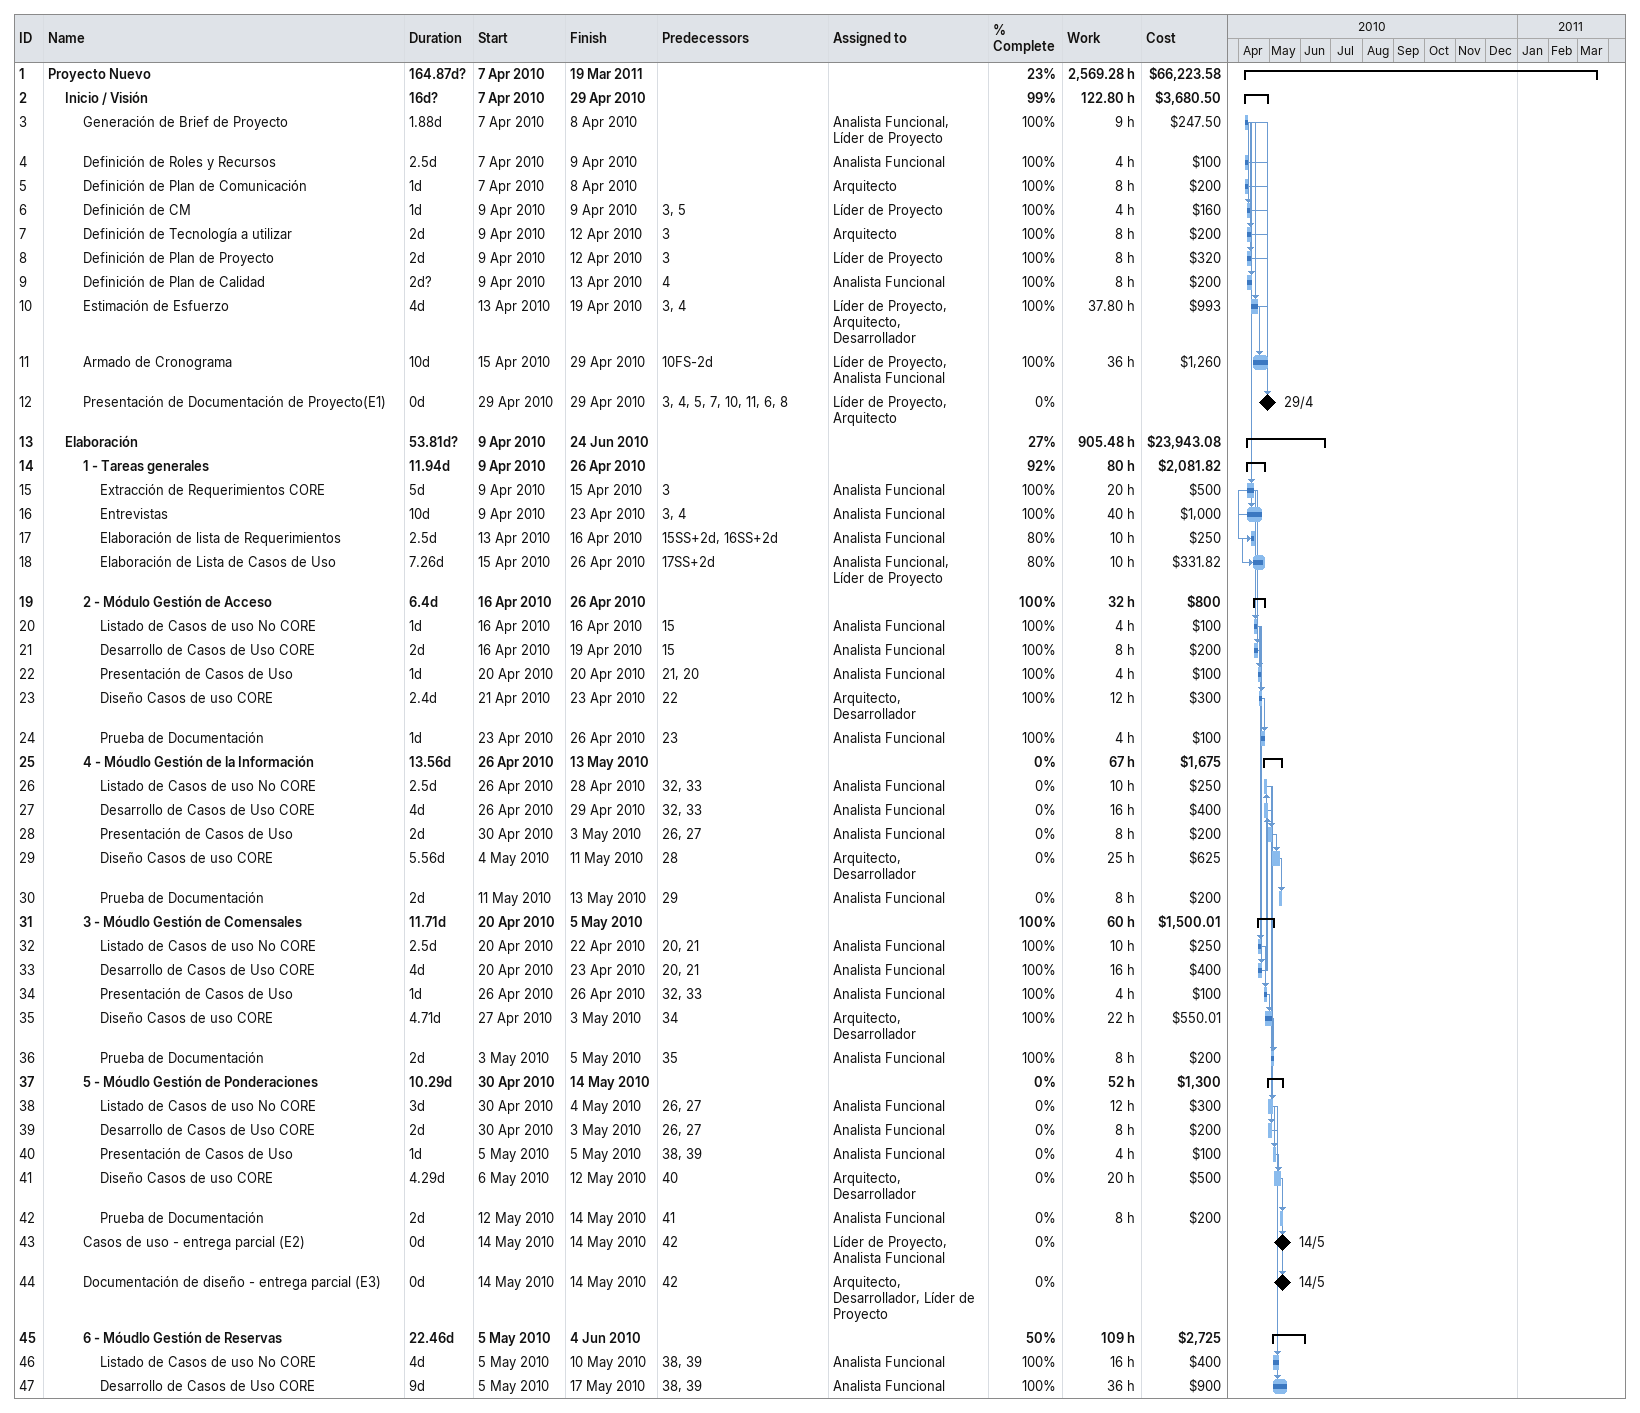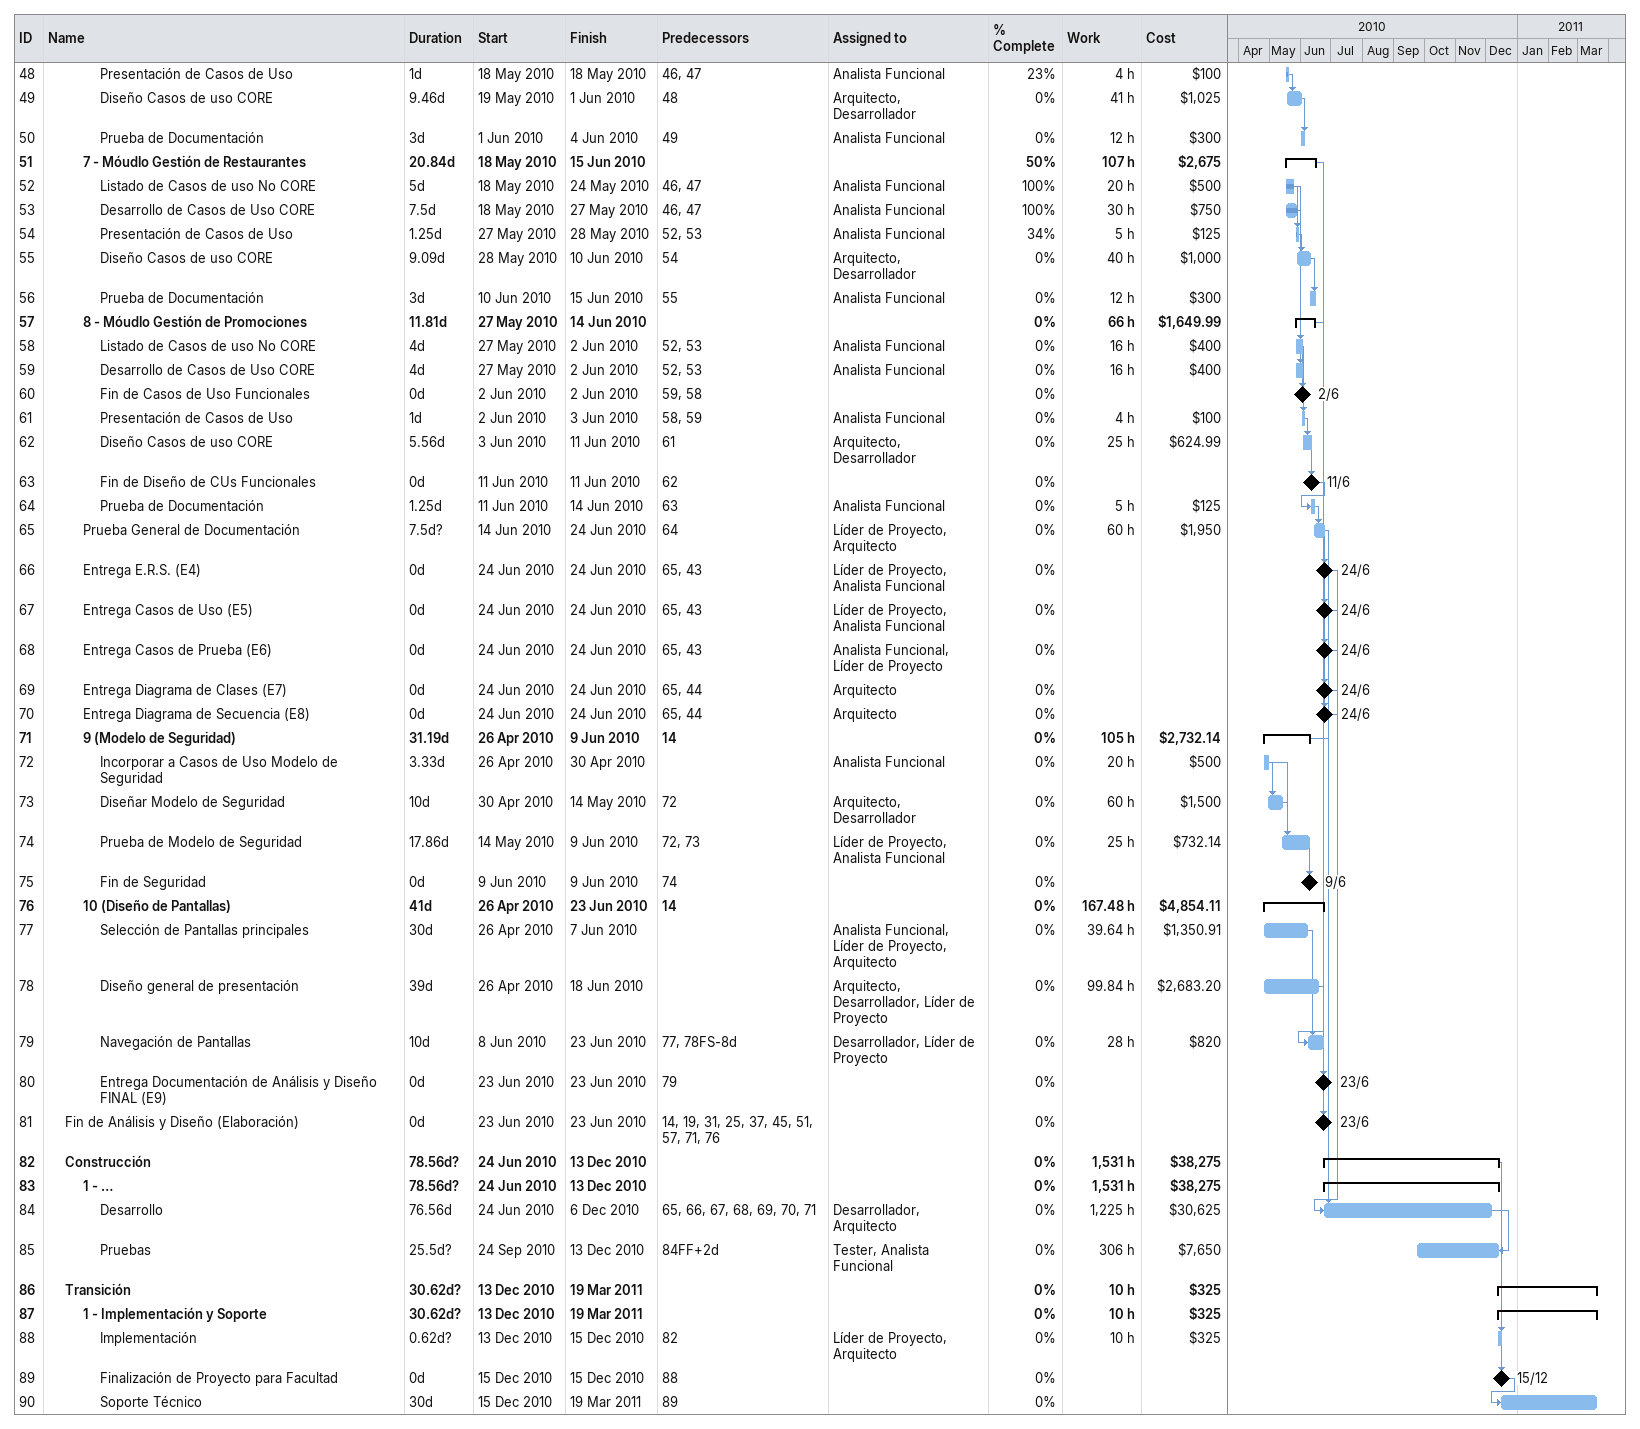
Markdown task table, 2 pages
| ID | Level | Task | Duration | Start | Finish | Predecessors | Resources | % complete | Work (h) | Cost ($) |
|---|---|---|---|---|---|---|---|---|---|---|
| 1 | 1 | **Proyecto Nuevo** | 164.87d? | 2010-04-07 | 2011-03-19 |  |  | 23 | 2569.28 | 66223.58 |
| 2 | 2 | **Inicio / Visión** | 16d? | 2010-04-07 | 2010-04-29 |  |  | 99 | 122.80 | 3680.50 |
| 3 | 3 | Generación de Brief de Proyecto | 1.88d | 2010-04-07 | 2010-04-08 |  | Analista Funcional, Líder de Proyecto | 100 | 9 | 247.50 |
| 4 | 3 | Definición de Roles y Recursos | 2.5d | 2010-04-07 | 2010-04-09 |  | Analista Funcional | 100 | 4 | 100 |
| 5 | 3 | Definición de Plan de Comunicación | 1d | 2010-04-07 | 2010-04-08 |  | Arquitecto | 100 | 8 | 200 |
| 6 | 3 | Definición de CM | 1d | 2010-04-09 | 2010-04-09 | 3, 5 | Líder de Proyecto | 100 | 4 | 160 |
| 7 | 3 | Definición de Tecnología a utilizar | 2d | 2010-04-09 | 2010-04-12 | 3 | Arquitecto | 100 | 8 | 200 |
| 8 | 3 | Definición de Plan de Proyecto | 2d | 2010-04-09 | 2010-04-12 | 3 | Líder de Proyecto | 100 | 8 | 320 |
| 9 | 3 | Definición de Plan de Calidad | 2d? | 2010-04-09 | 2010-04-13 | 4 | Analista Funcional | 100 | 8 | 200 |
| 10 | 3 | Estimación de Esfuerzo | 4d | 2010-04-13 | 2010-04-19 | 3, 4 | Líder de Proyecto, Arquitecto, Desarrollador | 100 | 37.80 | 993 |
| 11 | 3 | Armado de Cronograma | 10d | 2010-04-15 | 2010-04-29 | 10FS-2d | Líder de Proyecto, Analista Funcional | 100 | 36 | 1260 |
| 12 | 3 | Presentación de Documentación de Proyecto(E1) | 0d | 2010-04-29 | 2010-04-29 | 3, 4, 5, 7, 10, 11, 6, 8 | Líder de Proyecto, Arquitecto | 0 |  |  |
| 13 | 2 | **Elaboración** | 53.81d? | 2010-04-09 | 2010-06-24 |  |  | 27 | 905.48 | 23943.08 |
| 14 | 3 | **1 - Tareas generales** | 11.94d | 2010-04-09 | 2010-04-26 |  |  | 92 | 80 | 2081.82 |
| 15 | 4 | Extracción de Requerimientos CORE | 5d | 2010-04-09 | 2010-04-15 | 3 | Analista Funcional | 100 | 20 | 500 |
| 16 | 4 | Entrevistas | 10d | 2010-04-09 | 2010-04-23 | 3, 4 | Analista Funcional | 100 | 40 | 1000 |
| 17 | 4 | Elaboración de lista de Requerimientos | 2.5d | 2010-04-13 | 2010-04-16 | 15SS+2d, 16SS+2d | Analista Funcional | 80 | 10 | 250 |
| 18 | 4 | Elaboración de Lista de Casos de Uso | 7.26d | 2010-04-15 | 2010-04-26 | 17SS+2d | Analista Funcional, Líder de Proyecto | 80 | 10 | 331.82 |
| 19 | 3 | **2 - Módulo Gestión de Acceso** | 6.4d | 2010-04-16 | 2010-04-26 |  |  | 100 | 32 | 800 |
| 20 | 4 | Listado de Casos de uso No CORE | 1d | 2010-04-16 | 2010-04-16 | 15 | Analista Funcional | 100 | 4 | 100 |
| 21 | 4 | Desarrollo de Casos de Uso CORE | 2d | 2010-04-16 | 2010-04-19 | 15 | Analista Funcional | 100 | 8 | 200 |
| 22 | 4 | Presentación de Casos de Uso | 1d | 2010-04-20 | 2010-04-20 | 21, 20 | Analista Funcional | 100 | 4 | 100 |
| 23 | 4 | Diseño Casos de uso CORE | 2.4d | 2010-04-21 | 2010-04-23 | 22 | Arquitecto, Desarrollador | 100 | 12 | 300 |
| 24 | 4 | Prueba de Documentación | 1d | 2010-04-23 | 2010-04-26 | 23 | Analista Funcional | 100 | 4 | 100 |
| 25 | 3 | **4 - Móudlo Gestión de la Información** | 13.56d | 2010-04-26 | 2010-05-13 |  |  | 0 | 67 | 1675 |
| 26 | 4 | Listado de Casos de uso No CORE | 2.5d | 2010-04-26 | 2010-04-28 | 32, 33 | Analista Funcional | 0 | 10 | 250 |
| 27 | 4 | Desarrollo de Casos de Uso CORE | 4d | 2010-04-26 | 2010-04-29 | 32, 33 | Analista Funcional | 0 | 16 | 400 |
| 28 | 4 | Presentación de Casos de Uso | 2d | 2010-04-30 | 2010-05-03 | 26, 27 | Analista Funcional | 0 | 8 | 200 |
| 29 | 4 | Diseño Casos de uso CORE | 5.56d | 2010-05-04 | 2010-05-11 | 28 | Arquitecto, Desarrollador | 0 | 25 | 625 |
| 30 | 4 | Prueba de Documentación | 2d | 2010-05-11 | 2010-05-13 | 29 | Analista Funcional | 0 | 8 | 200 |
| 31 | 3 | **3 - Móudlo Gestión de Comensales** | 11.71d | 2010-04-20 | 2010-05-05 |  |  | 100 | 60 | 1500.01 |
| 32 | 4 | Listado de Casos de uso No CORE | 2.5d | 2010-04-20 | 2010-04-22 | 20, 21 | Analista Funcional | 100 | 10 | 250 |
| 33 | 4 | Desarrollo de Casos de Uso CORE | 4d | 2010-04-20 | 2010-04-23 | 20, 21 | Analista Funcional | 100 | 16 | 400 |
| 34 | 4 | Presentación de Casos de Uso | 1d | 2010-04-26 | 2010-04-26 | 32, 33 | Analista Funcional | 100 | 4 | 100 |
| 35 | 4 | Diseño Casos de uso CORE | 4.71d | 2010-04-27 | 2010-05-03 | 34 | Arquitecto, Desarrollador | 100 | 22 | 550.01 |
| 36 | 4 | Prueba de Documentación | 2d | 2010-05-03 | 2010-05-05 | 35 | Analista Funcional | 100 | 8 | 200 |
| 37 | 3 | **5 - Móudlo Gestión de Ponderaciones** | 10.29d | 2010-04-30 | 2010-05-14 |  |  | 0 | 52 | 1300 |
| 38 | 4 | Listado de Casos de uso No CORE | 3d | 2010-04-30 | 2010-05-04 | 26, 27 | Analista Funcional | 0 | 12 | 300 |
| 39 | 4 | Desarrollo de Casos de Uso CORE | 2d | 2010-04-30 | 2010-05-03 | 26, 27 | Analista Funcional | 0 | 8 | 200 |
| 40 | 4 | Presentación de Casos de Uso | 1d | 2010-05-05 | 2010-05-05 | 38, 39 | Analista Funcional | 0 | 4 | 100 |
| 41 | 4 | Diseño Casos de uso CORE | 4.29d | 2010-05-06 | 2010-05-12 | 40 | Arquitecto, Desarrollador | 0 | 20 | 500 |
| 42 | 4 | Prueba de Documentación | 2d | 2010-05-12 | 2010-05-14 | 41 | Analista Funcional | 0 | 8 | 200 |
| 43 | 3 | Casos de uso - entrega parcial (E2) | 0d | 2010-05-14 | 2010-05-14 | 42 | Líder de Proyecto, Analista Funcional | 0 |  |  |
| 44 | 3 | Documentación de diseño - entrega parcial (E3) | 0d | 2010-05-14 | 2010-05-14 | 42 | Arquitecto, Desarrollador, Líder de Proyecto | 0 |  |  |
| 45 | 3 | **6 - Móudlo Gestión de Reservas** | 22.46d | 2010-05-05 | 2010-06-04 |  |  | 50 | 109 | 2725 |
| 46 | 4 | Listado de Casos de uso No CORE | 4d | 2010-05-05 | 2010-05-10 | 38, 39 | Analista Funcional | 100 | 16 | 400 |
| 47 | 4 | Desarrollo de Casos de Uso CORE | 9d | 2010-05-05 | 2010-05-17 | 38, 39 | Analista Funcional | 100 | 36 | 900 |
| 48 | 4 | Presentación de Casos de Uso | 1d | 2010-05-18 | 2010-05-18 | 46, 47 | Analista Funcional | 23 | 4 | 100 |
| 49 | 4 | Diseño Casos de uso CORE | 9.46d | 2010-05-19 | 2010-06-01 | 48 | Arquitecto, Desarrollador | 0 | 41 | 1025 |
| 50 | 4 | Prueba de Documentación | 3d | 2010-06-01 | 2010-06-04 | 49 | Analista Funcional | 0 | 12 | 300 |
| 51 | 3 | **7 - Móudlo Gestión de Restaurantes** | 20.84d | 2010-05-18 | 2010-06-15 |  |  | 50 | 107 | 2675 |
| 52 | 4 | Listado de Casos de uso No CORE | 5d | 2010-05-18 | 2010-05-24 | 46, 47 | Analista Funcional | 100 | 20 | 500 |
| 53 | 4 | Desarrollo de Casos de Uso CORE | 7.5d | 2010-05-18 | 2010-05-27 | 46, 47 | Analista Funcional | 100 | 30 | 750 |
| 54 | 4 | Presentación de Casos de Uso | 1.25d | 2010-05-27 | 2010-05-28 | 52, 53 | Analista Funcional | 34 | 5 | 125 |
| 55 | 4 | Diseño Casos de uso CORE | 9.09d | 2010-05-28 | 2010-06-10 | 54 | Arquitecto, Desarrollador | 0 | 40 | 1000 |
| 56 | 4 | Prueba de Documentación | 3d | 2010-06-10 | 2010-06-15 | 55 | Analista Funcional | 0 | 12 | 300 |
| 57 | 3 | **8 - Móudlo Gestión de Promociones** | 11.81d | 2010-05-27 | 2010-06-14 |  |  | 0 | 66 | 1649.99 |
| 58 | 4 | Listado de Casos de uso No CORE | 4d | 2010-05-27 | 2010-06-02 | 52, 53 | Analista Funcional | 0 | 16 | 400 |
| 59 | 4 | Desarrollo de Casos de Uso CORE | 4d | 2010-05-27 | 2010-06-02 | 52, 53 | Analista Funcional | 0 | 16 | 400 |
| 60 | 4 | Fin de Casos de Uso Funcionales | 0d | 2010-06-02 | 2010-06-02 | 59, 58 |  | 0 |  |  |
| 61 | 4 | Presentación de Casos de Uso | 1d | 2010-06-02 | 2010-06-03 | 58, 59 | Analista Funcional | 0 | 4 | 100 |
| 62 | 4 | Diseño Casos de uso CORE | 5.56d | 2010-06-03 | 2010-06-11 | 61 | Arquitecto, Desarrollador | 0 | 25 | 624.99 |
| 63 | 4 | Fin de Diseño de CUs Funcionales | 0d | 2010-06-11 | 2010-06-11 | 62 |  | 0 |  |  |
| 64 | 4 | Prueba de Documentación | 1.25d | 2010-06-11 | 2010-06-14 | 63 | Analista Funcional | 0 | 5 | 125 |
| 65 | 3 | Prueba General de Documentación | 7.5d? | 2010-06-14 | 2010-06-24 | 64 | Líder de Proyecto, Arquitecto | 0 | 60 | 1950 |
| 66 | 3 | Entrega E.R.S. (E4) | 0d | 2010-06-24 | 2010-06-24 | 65, 43 | Líder de Proyecto, Analista Funcional | 0 |  |  |
| 67 | 3 | Entrega Casos de Uso (E5) | 0d | 2010-06-24 | 2010-06-24 | 65, 43 | Líder de Proyecto, Analista Funcional | 0 |  |  |
| 68 | 3 | Entrega Casos de Prueba (E6) | 0d | 2010-06-24 | 2010-06-24 | 65, 43 | Analista Funcional, Líder de Proyecto | 0 |  |  |
| 69 | 3 | Entrega Diagrama de Clases (E7) | 0d | 2010-06-24 | 2010-06-24 | 65, 44 | Arquitecto | 0 |  |  |
| 70 | 3 | Entrega Diagrama de Secuencia (E8) | 0d | 2010-06-24 | 2010-06-24 | 65, 44 | Arquitecto | 0 |  |  |
| 71 | 3 | **9 (Modelo de Seguridad)** | 31.19d | 2010-04-26 | 2010-06-09 | 14 |  | 0 | 105 | 2732.14 |
| 72 | 4 | Incorporar a Casos de Uso Modelo de Seguridad | 3.33d | 2010-04-26 | 2010-04-30 |  | Analista Funcional | 0 | 20 | 500 |
| 73 | 4 | Diseñar Modelo de Seguridad | 10d | 2010-04-30 | 2010-05-14 | 72 | Arquitecto, Desarrollador | 0 | 60 | 1500 |
| 74 | 4 | Prueba de Modelo de Seguridad | 17.86d | 2010-05-14 | 2010-06-09 | 72, 73 | Líder de Proyecto, Analista Funcional | 0 | 25 | 732.14 |
| 75 | 4 | Fin de Seguridad | 0d | 2010-06-09 | 2010-06-09 | 74 |  | 0 |  |  |
| 76 | 3 | **10 (Diseño de Pantallas)** | 41d | 2010-04-26 | 2010-06-23 | 14 |  | 0 | 167.48 | 4854.11 |
| 77 | 4 | Selección de Pantallas principales | 30d | 2010-04-26 | 2010-06-07 |  | Analista Funcional, Líder de Proyecto, Arquitecto | 0 | 39.64 | 1350.91 |
| 78 | 4 | Diseño general de presentación | 39d | 2010-04-26 | 2010-06-18 |  | Arquitecto, Desarrollador, Líder de Proyecto | 0 | 99.84 | 2683.20 |
| 79 | 4 | Navegación de Pantallas | 10d | 2010-06-08 | 2010-06-23 | 77, 78FS-8d | Desarrollador, Líder de Proyecto | 0 | 28 | 820 |
| 80 | 4 | Entrega Documentación de Análisis y Diseño FINAL (E9) | 0d | 2010-06-23 | 2010-06-23 | 79 |  | 0 |  |  |
| 81 | 2 | Fin de Análisis y Diseño (Elaboración) | 0d | 2010-06-23 | 2010-06-23 | 14, 19, 31, 25, 37, 45, 51, 57, 71, 76 |  | 0 |  |  |
| 82 | 2 | **Construcción** | 78.56d? | 2010-06-24 | 2010-12-13 |  |  | 0 | 1531 | 38275 |
| 83 | 3 | **1 - …** | 78.56d? | 2010-06-24 | 2010-12-13 |  |  | 0 | 1531 | 38275 |
| 84 | 4 | Desarrollo | 76.56d | 2010-06-24 | 2010-12-06 | 65, 66, 67, 68, 69, 70, 71 | Desarrollador, Arquitecto | 0 | 1225 | 30625 |
| 85 | 4 | Pruebas | 25.5d? | 2010-09-24 | 2010-12-13 | 84FF+2d | Tester, Analista Funcional | 0 | 306 | 7650 |
| 86 | 2 | **Transición** | 30.62d? | 2010-12-13 | 2011-03-19 |  |  | 0 | 10 | 325 |
| 87 | 3 | **1 - Implementación y Soporte** | 30.62d? | 2010-12-13 | 2011-03-19 |  |  | 0 | 10 | 325 |
| 88 | 4 | Implementación | 0.62d? | 2010-12-13 | 2010-12-15 | 82 | Líder de Proyecto, Arquitecto | 0 | 10 | 325 |
| 89 | 4 | Finalización de Proyecto para Facultad | 0d | 2010-12-15 | 2010-12-15 | 88 |  | 0 |  |  |
| 90 | 4 | Soporte Técnico | 30d | 2010-12-15 | 2011-03-19 | 89 |  | 0 |  |  |
